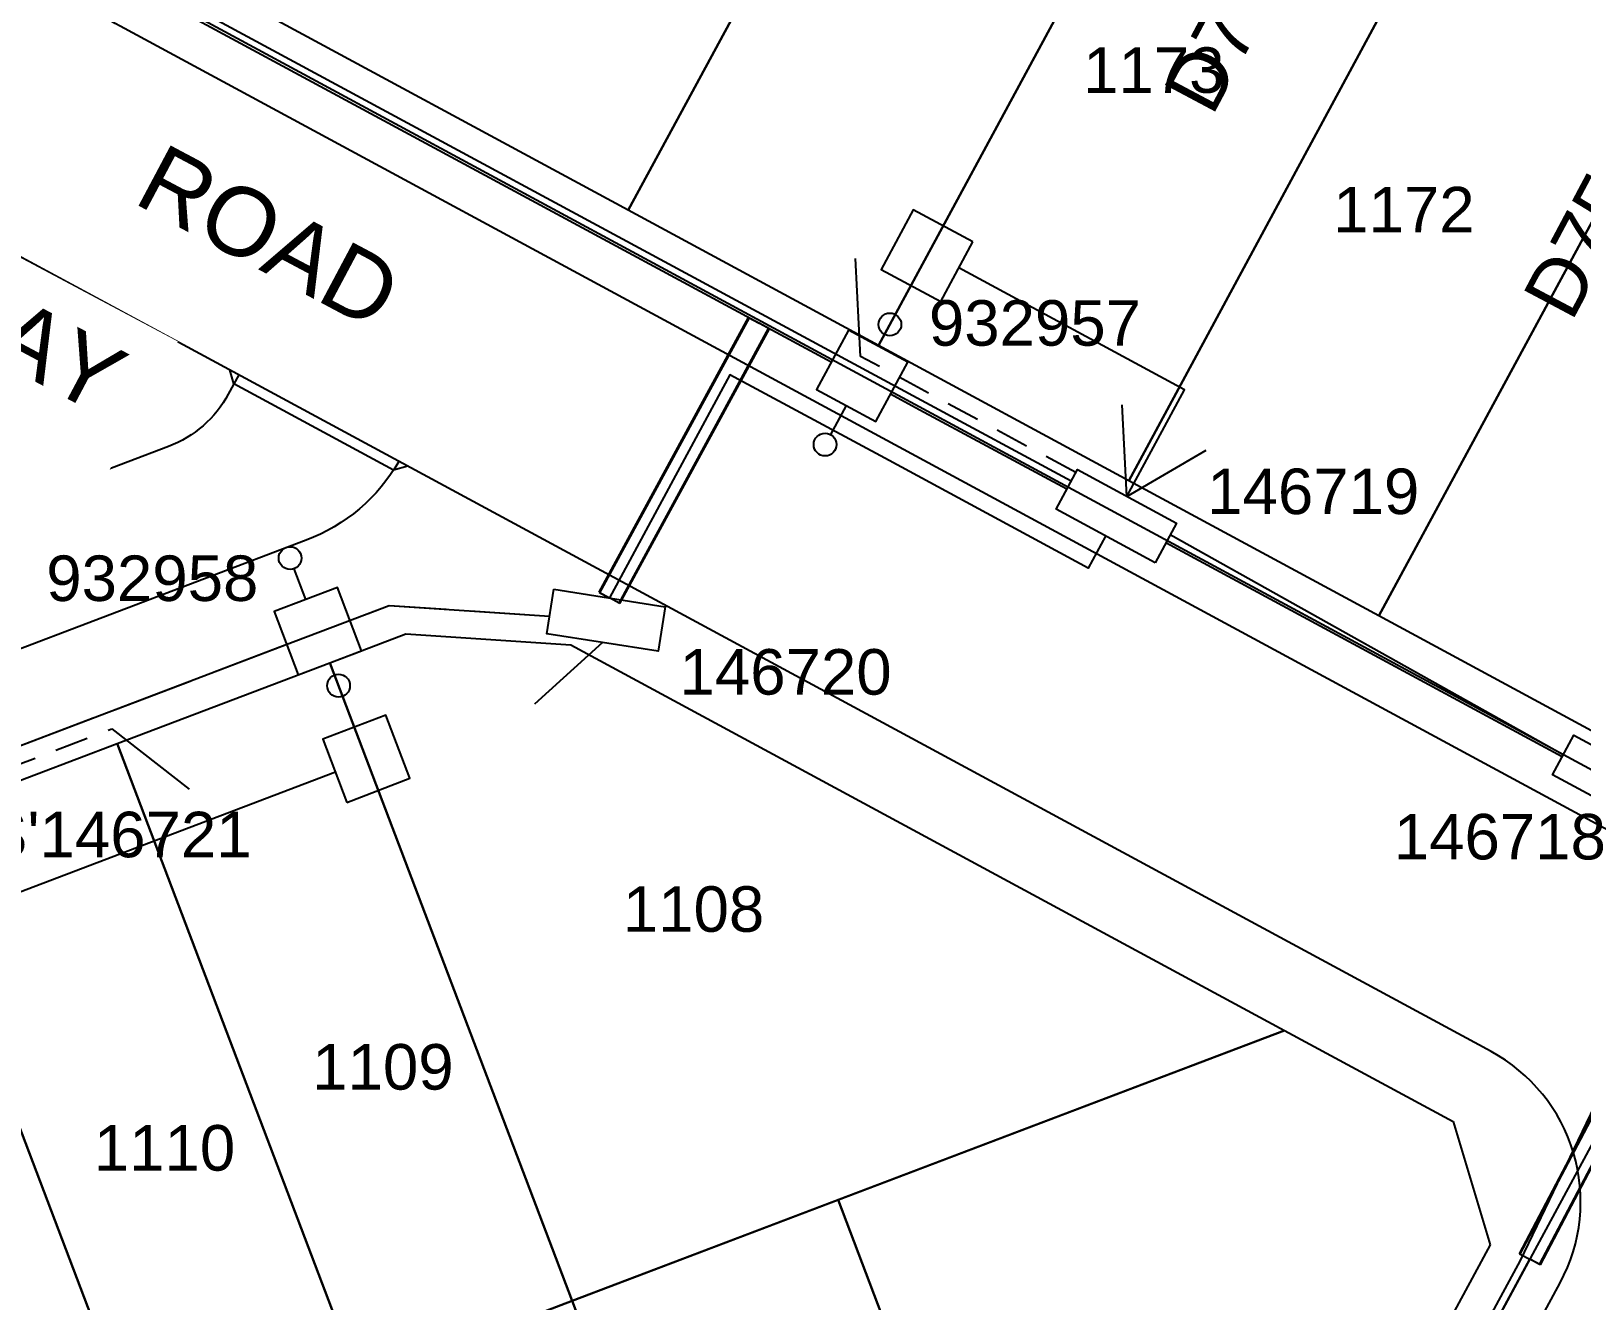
# Model space of a CAD drawing. Header units: metres. Extents: x 303507 to 304452, y 6274483 to 6275961.
# Drawn here: x 304149 to 304217.1, y 6274784.9 to 6274840.7 of the extents above; entities that cross this region are included whole.
import ezdxf
from ezdxf.enums import TextEntityAlignment as Align

# ---------------------------------------------------------------- set-up
doc = ezdxf.new("R2010")
doc.units = ezdxf.units.M
doc.header["$LTSCALE"] = 0.7
for name, pattern in [('A', [0]), ('CENTERX2', [101.6, 63.5, -12.7, 12.7, -12.7]), ('Dash', [5, 3, -2]), ('IE Trench LV', [6.5, 5, -1.5])]:
    doc.linetypes.add(name, pattern=pattern)
doc.layers.get('0').update_dxf_attribs({"color": 6})
for name, color, linetype in [('_User Miscellaneous11', 7, 'Continuous'), ('_User Miscellaneous4', 7, 'Continuous'), ('_User Miscellaneous7', 150, 'Continuous'), ('_User Miscellaneous8', 7, 'Continuous'), ('_User Miscellaneous9', 8, 'Continuous'), ('Cadastre Developer_SP_NEW', 4, 'Continuous'), ('Cadastre Roads_SP_NEW', 8, 'Continuous'), ('Duct_SP_NEW', 2, 'Continuous'), ('Equip_HV_NEW', 2, 'Continuous'), ('Mains_HV_NEW_U72', 2, 'Continuous'), ('Mains_LV_NEW_R6', 2, 'Continuous'), ('Mains_LV_NEW_T84', 2, 'Continuous'), ('Services_SP_NEW_UG', 2, 'Continuous'), ('SupportsUG_SP_LV_NEW', 2, 'Continuous'), ('SupportsUG_SP_LV_SL_NEW', 2, 'Continuous'), ('Trench_SP_NEW', 2, 'Continuous')]:
    doc.layers.add(name, color=color, linetype=linetype)
doc.layers.add('_User Miscellaneous5', color=7, linetype='Continuous', lineweight=35)
doc.styles.add('ARIAL', font='arial.ttf', dxfattribs={"height": 2})
doc.styles.add('ARIAL 3.0', font='arial.ttf', dxfattribs={"height": 3})
doc.styles.add('IESYMBOL1', font='isocp.shx')
doc.styles.add('POLE_LABEL', font='arial.ttf')
doc.styles.add('SL_LABEL', font='arial.ttf')
doc.styles.get("Standard").update_dxf_attribs({"font": 'arial.ttf'})
doc.styles.add('style1', font='iso3098b.shx')
doc.styles.add('SWG_LABEL', font='arial.ttf')
doc.styles.add('SWITCH_LABEL', font='arial.ttf', dxfattribs={"height": 2.5})
doc.linetypes.add('Cable New UG', pattern='A,8,-1,["x",style1,S=3.5,R=0,X=0.35,Y=-1],-3.5', length=12.5)
doc.linetypes.add('Cable Z', pattern='A,8,-1,["Z",Standard,S=2.5,R=0,X=0.35,Y=-1.25],-3.5', length=12.5)
doc.linetypes.add('IE Trench HV', pattern='A,8,-2,["/",style1,S=2.5,R=0,X=0.1,Y=-1],-4.5', length=14.5)

# ---------------------------------------------------------------- blocks, each defined once
blk = doc.blocks.new('*U106')
at = {"layer": '_User Miscellaneous7', "lineweight": -3}
blk.add_lwpolyline([(0, -3.03), (0, -1.58)], dxfattribs=at)
blk.add_lwpolyline([(-1.485, -6), (1.485, -6), (1.485, -3.03), (-1.485, -3.03)], close=True, dxfattribs=at)
blk.add_circle((0, -1.08), 0.5, dxfattribs=at)
at = {"layer": '_User Miscellaneous8', "color": 2, "lineweight": -3}
blk.add_lwpolyline([(-1.485, 0), (1.485, 0), (1.485, 2.97), (-1.485, 2.97)], close=True, dxfattribs=at)
at = {"style": 'POLE_LABEL', "flags": 9}
blk.add_attdef('STRUCTURE_PLANT_NUMBER', text='', height=0.2, dxfattribs=at).set_placement((1.641, 1.727), align=Align.MIDDLE_LEFT)
for tag, flags, p in [('STREET_CODE', 9, (1.641, 1.485)), ('COLUMN_TYPE', 9, (1.641, 1.285)), ('OWNED_BY', 9, (1.641, 1.085)), ('OPERATED_BY', 9, (1.641, 0.885)), ('MAINTAINED_BY', 9, (1.641, 0.685)), ('STATE', 9, (1.641, 0.485)), ('USAGE', 9, (1.641, 0.285)), ('LEGEND', 9, (1.641, 0.085)), ('SUBURB', 9, (1.641, -0.315)), ('STREETNAME', 9, (1.641, -0.515)), ('PARENT', 9, (1.641, -0.115)), ('LOCATION', 9, (1.641, -0.715)), ('Z', 1, (1.641, -1.315)), ('NOTES', 9, (1.641, -0.915)), ('LABEL_ALIGNMENT', 9, (1.641, -1.115))]:
    blk.add_attdef(tag, text='', height=0.2, dxfattribs=dict(flags=flags)).set_placement(p, align=Align.MIDDLE_LEFT)
at = {"layer": '_User Miscellaneous5', "style": 'ARIAL', "flags": 8}
blk.add_attdef('ASSET_NUM', text='', height=2, dxfattribs=at).set_placement((2, 3.485), align=Align.MIDDLE_LEFT)
blk = doc.blocks.new('*U66')
at = {"layer": '_User Miscellaneous8', "color": 2}
blk.add_line((0, 0), (0, 1.45), dxfattribs=at)
blk.add_circle((0, 1.95), 0.5, dxfattribs=at)
for tag, p, flags in [('Z', (0, 0), 1), ('OPERATED_BY', (0, -9.607), 9)]:
    blk.add_attdef(tag, p, '', height=0.2, dxfattribs=dict(flags=flags))
at = {"style": 'SL_LABEL', "flags": 9}
blk.add_attdef('STREET_CODE', text='', height=0.2, dxfattribs=at).set_placement((0, -0.2), align=Align.MIDDLE_LEFT)
at = {"flags": 9}
for tag, p in [('CONSTRUCTED_VOLTAGE', (0, -0.4)), ('CONTROL_TYPE', (0, -0.6)), ('OPERATING_VOLTAGE', (0, -1.4)), ('LANTERN_PURPOSE', (0, -0.8)), ('LANTERN_TYPE', (0, -1)), ('NO_PHASES', (0, -1.2)), ('ORIENTATION', (0, -1.6)), ('OWNED_BY', (0, -1.8)), ('STATE', (0, -2)), ('CEXIST', (0, -2.4)), ('CNEW', (0, -2.6)), ('CNUMBER', (0, -2.8)), ('USAGE', (0, -2.2)), ('CREMOVE', (0, -3)), ('CREPLACE', (0, -3.2)), ('LKINGHEIGHT', (0, -3.4)), ('LBRACKET', (0, -3.6)), ('LBRACKETVOCAB', (0, -3.8)), ('LCATEGORY', (0, -4)), ('LCHARGE1', (0, -4.2)), ('LCHARGE1PERCENT', (0, -4.4)), ('LCHARGE2', (0, -4.6)), ('LCHARGE2PERCENT', (0, -4.8)), ('LCHARGE3', (0, -5)), ('LCHARGE3PERCENT', (0, -5.2)), ('LEXIST', (0, -5.4)), ('LLAMP', (0, -5.6)), ('LLAMPVOCAB', (0, -5.8)), ('LMAST', (0, -6)), ('LMASTVOCAB', (0, -6.2)), ('LNEW', (0, -6.4)), ('LANTNUMBER', (0, -6.6)), ('LOUTREACH', (0, -7)), ('LOUTREACHVOCAB', (0, -7.2)), ('LRATECODE', (0, -7.4)), ('LREMOVE', (0, -7.6)), ('LREPLACE', (0, -7.8)), ('LTYPE', (0, -8)), ('LTYPEVOCAB', (0, -8.2)), ('SUBURB', (0, -8.6)), ('STREETNAME', (0, -8.8)), ('LEGEND', (0, -8.4)), ('LOCATION', (0, -9)), ('NOTES', (0, -9.2)), ('MAINTAINED_BY', (0, -9.863))]:
    blk.add_attdef(tag, text='', height=0.2, dxfattribs=at).set_placement(p, align=Align.MIDDLE_LEFT)
blk = doc.blocks.new('*U86')
at = {"lineweight": -3}
blk.add_lwpolyline([(-2.475, 2.49), (2.475, 2.49), (2.475, 0.51), (-2.475, 0.51)], close=True, dxfattribs=at)
for tag, flags, p in [('STREET_CODE', 9, (1.5, 3.5)), ('OWNED_BY', 9, (1.5, 3.3)), ('OPERATED_BY', 9, (1.5, 3.1)), ('STATE', 9, (1.5, 2.7)), ('MAINTAINED_BY', 9, (1.5, 2.9)), ('SUPPORT_TYPE', 9, (1.5, 2.5)), ('USAGE', 9, (1.5, 2.3)), ('LEGEND', 9, (1.5, 2.1)), ('SUBURB', 9, (1.5, 1.7)), ('STREETNAME', 9, (1.5, 1.5)), ('PARENT', 9, (1.5, 1.9)), ('LOCATION', 9, (1.5, 1.3)), ('Z', 1, (1.5, 0.9)), ('NOTES', 9, (1.5, 1.1))]:
    blk.add_attdef(tag, text='', height=0.2, dxfattribs=dict(flags=flags)).set_placement(p, align=Align.MIDDLE_LEFT)
at = {"layer": '_User Miscellaneous4', "style": 'ARIAL', "flags": 8}
blk.add_attdef('ASSET_NUM', text='', height=2, dxfattribs=at).set_placement((2, 5.5), align=Align.MIDDLE_LEFT)
blk = doc.blocks.new('*U87')
at = {"layer": 'Services_SP_NEW_UG', "color": 2, "flags": 128}
blk.add_lwpolyline([(-9.998, -0.75), (-12.244, 2.934)], dxfattribs=at)
at = {"layer": 'Services_SP_NEW_UG', "color": 2, "linetype": 'Dash', "ltscale": 0.7, "flags": 128}
blk.add_lwpolyline([(-2.473, -0.75), (-9.998, -0.75)], dxfattribs=at)
blk = doc.blocks.new('A$C1B2C29DD')
at = {"layer": 'Services_SP_NEW_UG', "color": 2, "flags": 128}
for points in [[(0, 0), (-2.1, 3.444)], [(0, 0), (2.1, 3.444)]]:
    blk.add_lwpolyline(points, dxfattribs=at)
blk = doc.blocks.new('*U137')
at = {"layer": 'Services_SP_NEW_UG', "color": 2, "flags": 128}
blk.add_lwpolyline([(-13.218, -0.75), (-15.465, 2.934)], dxfattribs=at)
at = {"layer": 'Services_SP_NEW_UG', "color": 2, "linetype": 'Dash', "ltscale": 0.7, "flags": 128}
blk.add_lwpolyline([(-2.473, -0.75), (-13.218, -0.75)], dxfattribs=at)
blk = doc.blocks.new('SWG_SIE_TRF_NOES_NEW')
for p, q in [((7.008, 0.801), (2.793, 1.949)), ((14.679, 0), (20.536, -0.004))]:
    blk.add_line(p, q)
for points in [[(2.998, -0.79, 1), (3.002, 0.81, 1)], [(6.998, -0.798, 1), (7.002, 0.801, 1)]]:
    blk.add_lwpolyline(points, format="xyb", close=True)
for points in [[(19.536, -0.753), (20.536, -0.004), (19.536, 0.747)], [(2.2, 0.011), (1.2, 0.011)], [(7.8, 0), (9.453, 0)]]:
    blk.add_lwpolyline(points)
at = {"flags": 1}
blk.add_attdef('Z', (0, 0), '', height=0.2, dxfattribs=at)
at = {"style": 'SWITCH_LABEL', "flags": 9}
blk.add_attdef('STREET_CODE', text='', height=0.2, dxfattribs=at).set_placement((0, -0.2), align=Align.MIDDLE_LEFT)
at = {"flags": 9}
for tag, p in [('ORIENTATION', (0, -0.4)), ('PARENT', (0, -0.6)), ('SUBURB', (0, -1)), ('STREETNAME', (0, -1.2)), ('USAGE', (0, -0.8)), ('LOCATION', (0, -1.4)), ('NOTES', (0, -1.6))]:
    blk.add_attdef(tag, text='', height=0.2, dxfattribs=at).set_placement(p, align=Align.MIDDLE_LEFT)
blk = doc.blocks.new('SWG_FUSE_NEW')
for points in [[(4.04, 0.726), (1.156, -0.717)], [(4.049, -0.707), (1.156, 0.717)]]:
    blk.add_lwpolyline(points)
for centre in [(0.8, 0), (4.4, 0.011)]:
    blk.add_circle(centre, 0.8)
at = {"style": 'SWITCH_LABEL', "flags": 8}
blk.add_attdef('ASSET_NUM', text='', height=2.5, rotation=179.95437, dxfattribs=at).set_placement((-2.4, 0), align=Align.MIDDLE_LEFT)
for tag, p, flags in [('Z', (0, 0), 1), ('ORIENTATION', (0.04, -4.4), 9), ('USAGE', (0.04, -5.4), 9)]:
    blk.add_attdef(tag, p, '', height=0.2, dxfattribs=dict(flags=flags))
at = {"flags": 9}
for tag, p in [('PARENT', (0, -1.6)), ('SUBURB', (0, -2.2)), ('STREETNAME', (0, -2.4))]:
    blk.add_attdef(tag, text='', height=0.2, dxfattribs=at).set_placement(p, align=Align.MIDDLE_LEFT)
blk = doc.blocks.new('*U196')
at = {"linetype": 'CENTERX2'}
blk.add_blockref('SWG_SIE_TRF_NOES_NEW', (0, 0), dxfattribs=at)
at = {"linetype": 'CENTERX2', "rotation": 180}
blk.add_blockref('SWG_FUSE_NEW', (14.679, 0), dxfattribs=at)
at = {"style": 'IESYMBOL1'}
blk.add_text('TRF', height=2.5, rotation=270.01744, dxfattribs=at).set_placement((22.515, -0.055), align=Align.MIDDLE_CENTER)
blk = doc.blocks.new('SWG_SIE_SU_NEW')
blk.add_line((5.808, 0.79), (1.594, 1.938))
at = {"linetype": 'A', "lineweight": 0}
for p, q in [((8.579, -0.712), (8.581, 0.688)), ((7.981, 0.347), (7.98, -0.368)), ((8.18, -0.584), (8.181, 0.562)), ((8.381, 0.659), (8.379, -0.682)), ((8.781, 0.659), (8.779, -0.683)), ((8.98, -0.588), (8.981, 0.564)), ((9.181, 0.351), (9.18, -0.376))]:
    blk.add_line(p, q, dxfattribs=at)
at = {"linetype": 'Dash', "ltscale": 0.5}
blk.add_lwpolyline([(3.701, 1.364), (3.701, 4.733), (7.222, 4.733)], dxfattribs=at)
for points in [[(1.798, -0.802, 1), (1.802, 0.798, 1)], [(5.798, -0.81, 1), (5.802, 0.79, 1)]]:
    blk.add_lwpolyline(points, format="xyb", close=True)
for points in [[(1, 0), (0, 0)], [(6.6, -0.012), (10.1, -0.012)]]:
    blk.add_lwpolyline(points)
at = {"linetype": 'A', "lineweight": 0}
blk.add_circle((8.582, -0.012), 0.7, dxfattribs=at)
at = {"style": 'SWG_LABEL', "flags": 8}
blk.add_attdef('ASSET_NUM', text='', height=2, rotation=179.95437, dxfattribs=at).set_placement((-2.4, 0.012), align=Align.MIDDLE_LEFT)
at = {"flags": 1}
blk.add_attdef('Z', (0, 0), '', height=0.2, dxfattribs=at)
at = {"style": 'SWITCH_LABEL', "flags": 9}
blk.add_attdef('STREET_CODE', text='', height=0.2, dxfattribs=at).set_placement((0, 0), align=Align.MIDDLE_LEFT)
at = {"flags": 9}
for tag, p in [('ORIENTATION', (0, -0.2)), ('USAGE', (0, -0.6)), ('PARENT', (0, -0.4)), ('SUBURB', (0, -0.8)), ('STREETNAME', (0, -1)), ('LOCATION', (0, -1.2)), ('NOTES', (0, -1.4)), ('OPERATED_BY', (-0.009, -1.841)), ('OWNED_BY', (-0.003, -1.619)), ('MAINTAINED_BY', (-0.011, -2.048))]:
    blk.add_attdef(tag, text='', height=0.2, dxfattribs=at).set_placement(p, align=Align.MIDDLE_LEFT)

msp = doc.modelspace()

# ---------------------------------------------------------------- linework, layer by layer
at = {"layer": '_User Miscellaneous11'}
for p, q in [((304174.013, 6274816.014), (304180.585, 6274828.09)), ((304174.856, 6274815.555), (304181.428, 6274827.631)), ((304180.585, 6274828.09), (304181.006, 6274827.86)), ((304181.428, 6274827.631), (304181.006, 6274827.86)), ((304174.013, 6274816.014), (304174.435, 6274815.785)), ((304174.856, 6274815.555), (304174.435, 6274815.785)), ((304214.464, 6274786.946), (304223.864, 6274804.827)), ((304215.314, 6274786.499), (304224.714, 6274804.38)), ((304214.464, 6274786.946), (304214.889, 6274786.723)), ((304215.314, 6274786.499), (304214.889, 6274786.723))]:
    msp.add_line(p, q, dxfattribs=at)
at = {"layer": '_User Miscellaneous9', "flags": 128}
for points in [[(303880.923, 6274901.552), (303890.252, 6274904.912, 0.189053), (303929.522, 6274939.307, -0.41938), (303939.748, 6274942.457), (303998.425, 6274910.752, 0.052412), (304019.014, 6274902.274), (304044.605, 6274894.75, -0.052412), (304054.271, 6274890.77), (304057.016, 6274889.286, -0.424382), (304059.922, 6274878.896), (304058.992, 6274877.31, 0.105117), (304046.022, 6274838.235), (304039.355, 6274778.444, 0.054998), (304039.19, 6274635.223, 0.424194), (304056.746, 6274621.607, 0.088219), (304224.635, 6274676.996, 0.037313), (304241.772, 6274687.962), (304302.311, 6274733.738, 0.545911), (304300.209, 6274761.331), (304152.923, 6274840.913, -0.414214), (304148.879, 6274854.465), (304172.41, 6274898.014, -0.414214), (304182.573, 6274901.048), (304330.328, 6274821.213)], [(304165.177, 6274821.789, -0.173162), (304161.108, 6274818.322), (304143.216, 6274811.528, -0.414214), (304129.737, 6274817.589), (304125.951, 6274827.56, -0.217916), (304126.527, 6274836.237), (304130.342, 6274843.298, -0.198912), (304135.063, 6274847.137), (304136.778, 6274847.649)], [(304158.141, 6274825.591), (304157.681, 6274824.74, -0.180045), (304155.057, 6274822.442), (304144.405, 6274818.398, -0.414214), (304134.086, 6274823.037), (304132.787, 6274826.46, -0.217916), (304133.448, 6274836.424), (304133.676, 6274836.846, -0.198912), (304136.645, 6274839.26), (304139.066, 6274839.983)]]:
    msp.add_lwpolyline(points, format="xyb", dxfattribs=at)
msp.add_lwpolyline([(304162.732, 6274903.243, 0.414214), (304159.699, 6274913.407), (304113.95, 6274938.126, 0.414214), (304103.786, 6274935.093), (304084.023, 6274898.516, -0.008647), (304080.537, 6274892.323), (304068.483, 6274871.749, 0.105117), (304056.954, 6274837.016), (304050.287, 6274777.225, 0.023584), (304046.423, 6274716.818, 0.420262), (304053.951, 6274709.193), (304061.132, 6274709.221, 0.089985), (304074.297, 6274711.663), (304190.173, 6274755.658, 0.180045), (304208.804, 6274771.971), (304216.216, 6274785.687, 0.414214), (304213.182, 6274795.851), (304147.694, 6274831.236, -0.414214), (304139.201, 6274859.694)], format="xyb", close=True, dxfattribs=at)
msp.add_lwpolyline([(304165.573, 6274821.575), (304164.942, 6274821.406), (304157.927, 6274825.195), (304157.745, 6274825.805)], dxfattribs=at)
at = {"layer": 'Cadastre Developer_SP_NEW'}
for p, q in [((304175.262, 6274832.821), (304189.523, 6274859.215)), ((304186.259, 6274826.879), (304200.52, 6274853.273)), ((304200.52, 6274853.273), (304186.259, 6274826.879)), ((304183.581, 6274848.218), (304175.262, 6274832.821)), ((304197.257, 6274820.937), (304211.518, 6274847.331)), ((304211.518, 6274847.331), (304197.257, 6274820.937)), ((304208.254, 6274814.995), (304222.515, 6274841.389)), ((304222.515, 6274841.389), (304208.254, 6274814.995)), ((304172.795, 6274784.893), (304162.146, 6274812.94)), ((304162.146, 6274812.94), (304172.795, 6274784.893)), ((304163.446, 6274781.344), (304152.797, 6274809.39)), ((304152.797, 6274809.39), (304163.446, 6274781.344)), ((304154.097, 6274777.794), (304143.449, 6274805.841)), ((304143.449, 6274805.841), (304154.097, 6274777.794)), ((304204.101, 6274796.78), (304172.795, 6274784.893)), ((304184.481, 6274789.33), (304204.101, 6274796.78)), ((304172.795, 6274784.893), (304184.481, 6274789.33)), ((304184.481, 6274789.33), (304194.883, 6274761.933)), ((304194.883, 6274761.933), (304184.481, 6274789.33)), ((304163.446, 6274781.344), (304172.795, 6274784.893)), ((304172.795, 6274784.893), (304163.446, 6274781.344)), ((304172.795, 6274784.893), (304183.443, 6274756.847)), ((304183.443, 6274756.847), (304172.795, 6274784.893))]:
    msp.add_line(p, q, dxfattribs=at)
at = {"layer": 'Cadastre Roads_SP_NEW', "color": 4}
for p, q in [((304186.259, 6274826.879), (304175.262, 6274832.821)), ((304197.257, 6274820.937), (304186.259, 6274826.879)), ((304208.254, 6274814.995), (304197.257, 6274820.937)), ((304219.251, 6274809.053), (304208.254, 6274814.995)), ((304162.146, 6274812.94), (304165.482, 6274814.206)), ((304165.482, 6274814.206), (304172.74, 6274813.724)), ((304172.74, 6274813.724), (304204.101, 6274796.78)), ((304152.797, 6274809.39), (304162.146, 6274812.94)), ((304143.449, 6274805.841), (304152.797, 6274809.39)), ((304204.101, 6274796.78), (304211.519, 6274792.772)), ((304211.519, 6274792.772), (304213.136, 6274787.351)), ((304213.136, 6274787.351), (304205.725, 6274773.634))]:
    msp.add_line(p, q, dxfattribs=at)
at = {"layer": 'Duct_SP_NEW'}
for p, q in [((304173.978, 6274816.033), (304180.55, 6274828.109)), ((304174.891, 6274815.536), (304181.463, 6274827.612)), ((304180.55, 6274828.109), (304181.006, 6274827.86)), ((304181.463, 6274827.612), (304181.006, 6274827.86)), ((304173.978, 6274816.033), (304174.435, 6274815.785)), ((304174.891, 6274815.536), (304174.435, 6274815.785)), ((304214.429, 6274786.965), (304223.829, 6274804.846)), ((304215.349, 6274786.481), (304224.749, 6274804.362)), ((304214.429, 6274786.965), (304214.889, 6274786.723)), ((304215.349, 6274786.481), (304214.889, 6274786.723))]:
    msp.add_line(p, q, dxfattribs=at)
at = {"layer": 'Mains_HV_NEW_U72', "color": 2, "linetype": 'Cable New UG', "flags": 128}
msp.add_lwpolyline([(304102.374, 6274744.893), (304107.436, 6274730.998), (304092.198, 6274725.412), (304093.722, 6274721.23), (304189.485, 6274757.536, 0.035956), (304195.653, 6274760.646, 0.134671), (304206.513, 6274771.976), (304214.472, 6274786.668), (304223.374, 6274805.168)], format="xyb", dxfattribs=at)
at = {"layer": 'Mains_LV_NEW_R6', "color": 2, "linetype": 'Cable Z', "flags": 128}
for points in [[(304197.178, 6274820.25), (304199.706, 6274824.933), (304189.786, 6274830.287)], [(304162.388, 6274808.126), (304145.478, 6274801.697), (304143.697, 6274806.38)]]:
    msp.add_lwpolyline(points, dxfattribs=at)
at = {"layer": 'Mains_LV_NEW_T84', "color": 2, "linetype": 'Cable New UG', "flags": 128}
for points in [[(304196.238, 6274818.508), (304195.478, 6274817.099), (304186.72, 6274821.826), (304179.731, 6274825.598), (304174.435, 6274815.785)], [(304216.35, 6274808.889), (304199.081, 6274818.563)], [(304171.802, 6274814.976), (304164.745, 6274815.441), (304160.652, 6274813.885), (304145.266, 6274808.036)]]:
    msp.add_lwpolyline(points, dxfattribs=at)
msp.add_lwpolyline([(304223.056, 6274801.854), (304214.715, 6274786.399), (304207.489, 6274773.013, -0.180045), (304189.914, 6274757.611), (304186.339, 6274756.261), (304186.339, 6274756.261)], format="xyb", dxfattribs=at)
at = {"layer": 'Services_SP_NEW_UG', "color": 2, "flags": 128}
msp.add_lwpolyline([(304174.126, 6274813.829), (304171.139, 6274811.118)], dxfattribs=at)
at = {"layer": 'Trench_SP_NEW', "linetype": 'IE Trench HV', "ltscale": 0.85, "flags": 128}
msp.add_lwpolyline([(304194.533, 6274820.56), (304187.889, 6274824.146), (304186.791, 6274824.738)], dxfattribs=at)
at = {"layer": 'Trench_SP_NEW', "linetype": 'IE Trench HV', "flags": 128}
msp.add_lwpolyline([(304216.306, 6274808.808), (304198.889, 6274818.208)], dxfattribs=at)
at = {"layer": 'Trench_SP_NEW', "linetype": 'IE Trench LV', "flags": 128}
for points in [[(304171.802, 6274814.976), (304164.745, 6274815.441), (304163.032, 6274814.79)], [(304160.255, 6274813.734), (304145.266, 6274808.036)]]:
    msp.add_lwpolyline(points, dxfattribs=at)
at = {"layer": 'Trench_SP_NEW', "linetype": 'IE Trench HV', "flags": 128}
msp.add_lwpolyline([(304186.342, 6274756.253), (304189.914, 6274757.611, 0.180045), (304207.489, 6274773.013), (304214.889, 6274786.723)], format="xyb", dxfattribs=at)

# ---------------------------------------------------------------- block references
at = {"layer": 'Equip_HV_NEW', "linetype": 'Continuous'}
ref = msp.add_blockref('*U196', (304221.356, 6274839.079), dxfattribs=dict(at, rotation=61.13005155149344))
ref.add_attrib('ASSET_NUM', 'D7516', dxfattribs={"layer": '0', "height": 2.5, "rotation": 62, "style": 'SWG_LABEL'}).set_placement((304215.612, 6274828.458), align=Align.MIDDLE_LEFT)
ref = msp.add_blockref('SWG_SIE_SU_NEW', (304206.194, 6274849.029), dxfattribs=dict(at, rotation=61.13005155149344))
ref.add_attrib('ASSET_NUM', 'D7517', dxfattribs={"layer": '0', "height": 2.5, "rotation": 62, "style": 'SWG_LABEL'}).set_placement((304199.817, 6274837.494), align=Align.MIDDLE_LEFT)
at = {"layer": 'Services_SP_NEW_UG'}
for name, p, rotation in [('*U137', (304197.458, 6274820.782), 331.6426605207255), ('*U87', (304143.48, 6274805.777), 200.8166666657958)]:
    msp.add_blockref(name, p, dxfattribs=dict(at, rotation=rotation))
at = {"layer": 'Services_SP_NEW_UG', "color": 2, "rotation": 331.6426605297943}
msp.add_blockref('A$C1B2C29DD', (304197.178, 6274820.25), dxfattribs=at)
at = {"layer": 'SupportsUG_SP_LV_NEW'}
ref = msp.add_blockref('*U86', (304197.421, 6274820.699), dxfattribs=dict(at, rotation=151.6426605232565))
ref.add_attrib('ASSET_NUM_001', '146719', (304200.705, 6274819.471), dxfattribs={"layer": '_User Miscellaneous4', "height": 2, "style": 'ARIAL'})
ref = msp.add_blockref('*U86', (304174.047, 6274813.325), dxfattribs=dict(at, rotation=351.0326787311379))
ref.add_attrib('ASSET_NUM_001', '146720', (304177.514, 6274811.537), dxfattribs={"layer": '_User Miscellaneous4', "height": 2, "style": 'ARIAL'})
ref = msp.add_blockref('*U86', (304219.24, 6274809.033), dxfattribs=dict(at, rotation=151.6426605259221))
ref.add_attrib('ASSET_NUM_001', '146718', (304208.906, 6274804.295), dxfattribs={"layer": '_User Miscellaneous4', "height": 2, "style": 'ARIAL'})
ref = msp.add_blockref('*U86', (304143.478, 6274805.777), dxfattribs=dict(at, rotation=20.81666666496181))
ref.add_attrib('ASSET_NUM_001', "'S'146721", (304146.456, 6274804.39), dxfattribs={"layer": '_User Miscellaneous4', "height": 2, "style": 'ARIAL'})
at = {"layer": 'SupportsUG_SP_LV_SL_NEW', "ltscale": 0.5}
ref = msp.add_blockref('*U106', (304186.246, 6274826.854), dxfattribs=dict(at, rotation=151.6426605227915))
ref.add_attrib('ASSET_NUM_001', '932957', (304188.474, 6274826.871), dxfattribs={"layer": '_User Miscellaneous5', "height": 2, "style": 'ARIAL'})
for p, rotation in [((304184.835, 6274824.241), 151.6426605227915), ((304161.091, 6274815.716), 20.81666666611639)]:
    msp.add_blockref('*U66', p, dxfattribs=dict(at, rotation=rotation))

# ---------------------------------------------------------------- texts
at = {"layer": 'Cadastre Developer_SP_NEW', "style": 'ARIAL'}
for s, p in [('1173', (304198.357, 6274837.983)), ('1172', (304209.352, 6274831.85)), ('1108', (304178.13, 6274801.115)), ('1109', (304164.478, 6274794.18)), ('1110', (304154.878, 6274790.62))]:
    msp.add_text(s, height=2, dxfattribs=at).set_placement(p, align=Align.CENTER)

# ---------------------------------------------------------------- next in the draw order: texts
at = {"layer": 'Cadastre Roads_SP_NEW', "color": 3, "insert": (304142.496, 6274827.696), "char_height": 3, "attachment_point": 5, "rotation": 332, "style": 'ARIAL 3.0', "bg_fill": 2}
msp.add_mtext('LANEWAY\\P No.1', dxfattribs=at)

# ---------------------------------------------------------------- next in the draw order: linework, layer by layer
at = {"layer": 'Cadastre Roads_SP_NEW', "color": 4}
msp.add_line((304175.262, 6274832.821), (304152.387, 6274845.181), dxfattribs=at)
at = {"layer": 'Mains_HV_NEW_U72', "color": 2, "linetype": 'Cable New UG', "flags": 128}
msp.add_lwpolyline([(304211.08, 6274857.868), (304220.501, 6274874.871), (304180.197, 6274896.649), (304179.161, 6274897.208), (304173.302, 6274895.459), (304149.155, 6274850.768), (304151.128, 6274844.157), (304224.037, 6274804.762)], dxfattribs=at)
at = {"layer": 'Mains_LV_NEW_T84', "color": 2, "linetype": 'Cable New UG', "flags": 128}
msp.add_lwpolyline([(304194.725, 6274820.915), (304188.145, 6274824.466), (304152.42, 6274843.748), (304150.805, 6274849.153), (304150.039, 6274851.713), (304160.917, 6274871.867)], dxfattribs=at)
at = {"layer": 'Trench_SP_NEW', "linetype": 'IE Trench HV', "flags": 128}
msp.add_lwpolyline([(304184.177, 6274826.149), (304151.152, 6274843.974), (304150.537, 6274846.03)], dxfattribs=at)

# ---------------------------------------------------------------- next in the draw order: block references
at = {"layer": 'SupportsUG_SP_LV_SL_NEW', "ltscale": 0.5}
ref = msp.add_blockref('*U106', (304162.146, 6274812.94), dxfattribs=dict(at, rotation=20.81666666611639))
ref.add_attrib('ASSET_NUM_001', '932958', (304149.68, 6274815.652), dxfattribs={"layer": '_User Miscellaneous5', "height": 2, "style": 'ARIAL'})

# ---------------------------------------------------------------- next in the draw order: texts
at = {"layer": 'Cadastre Roads_SP_NEW', "color": 3, "style": 'ARIAL 3.0'}
msp.add_text('ROAD', height=3, rotation=332, dxfattribs=at).set_placement((304153.433, 6274833.184))

doc.saveas('drawing.dxf')
